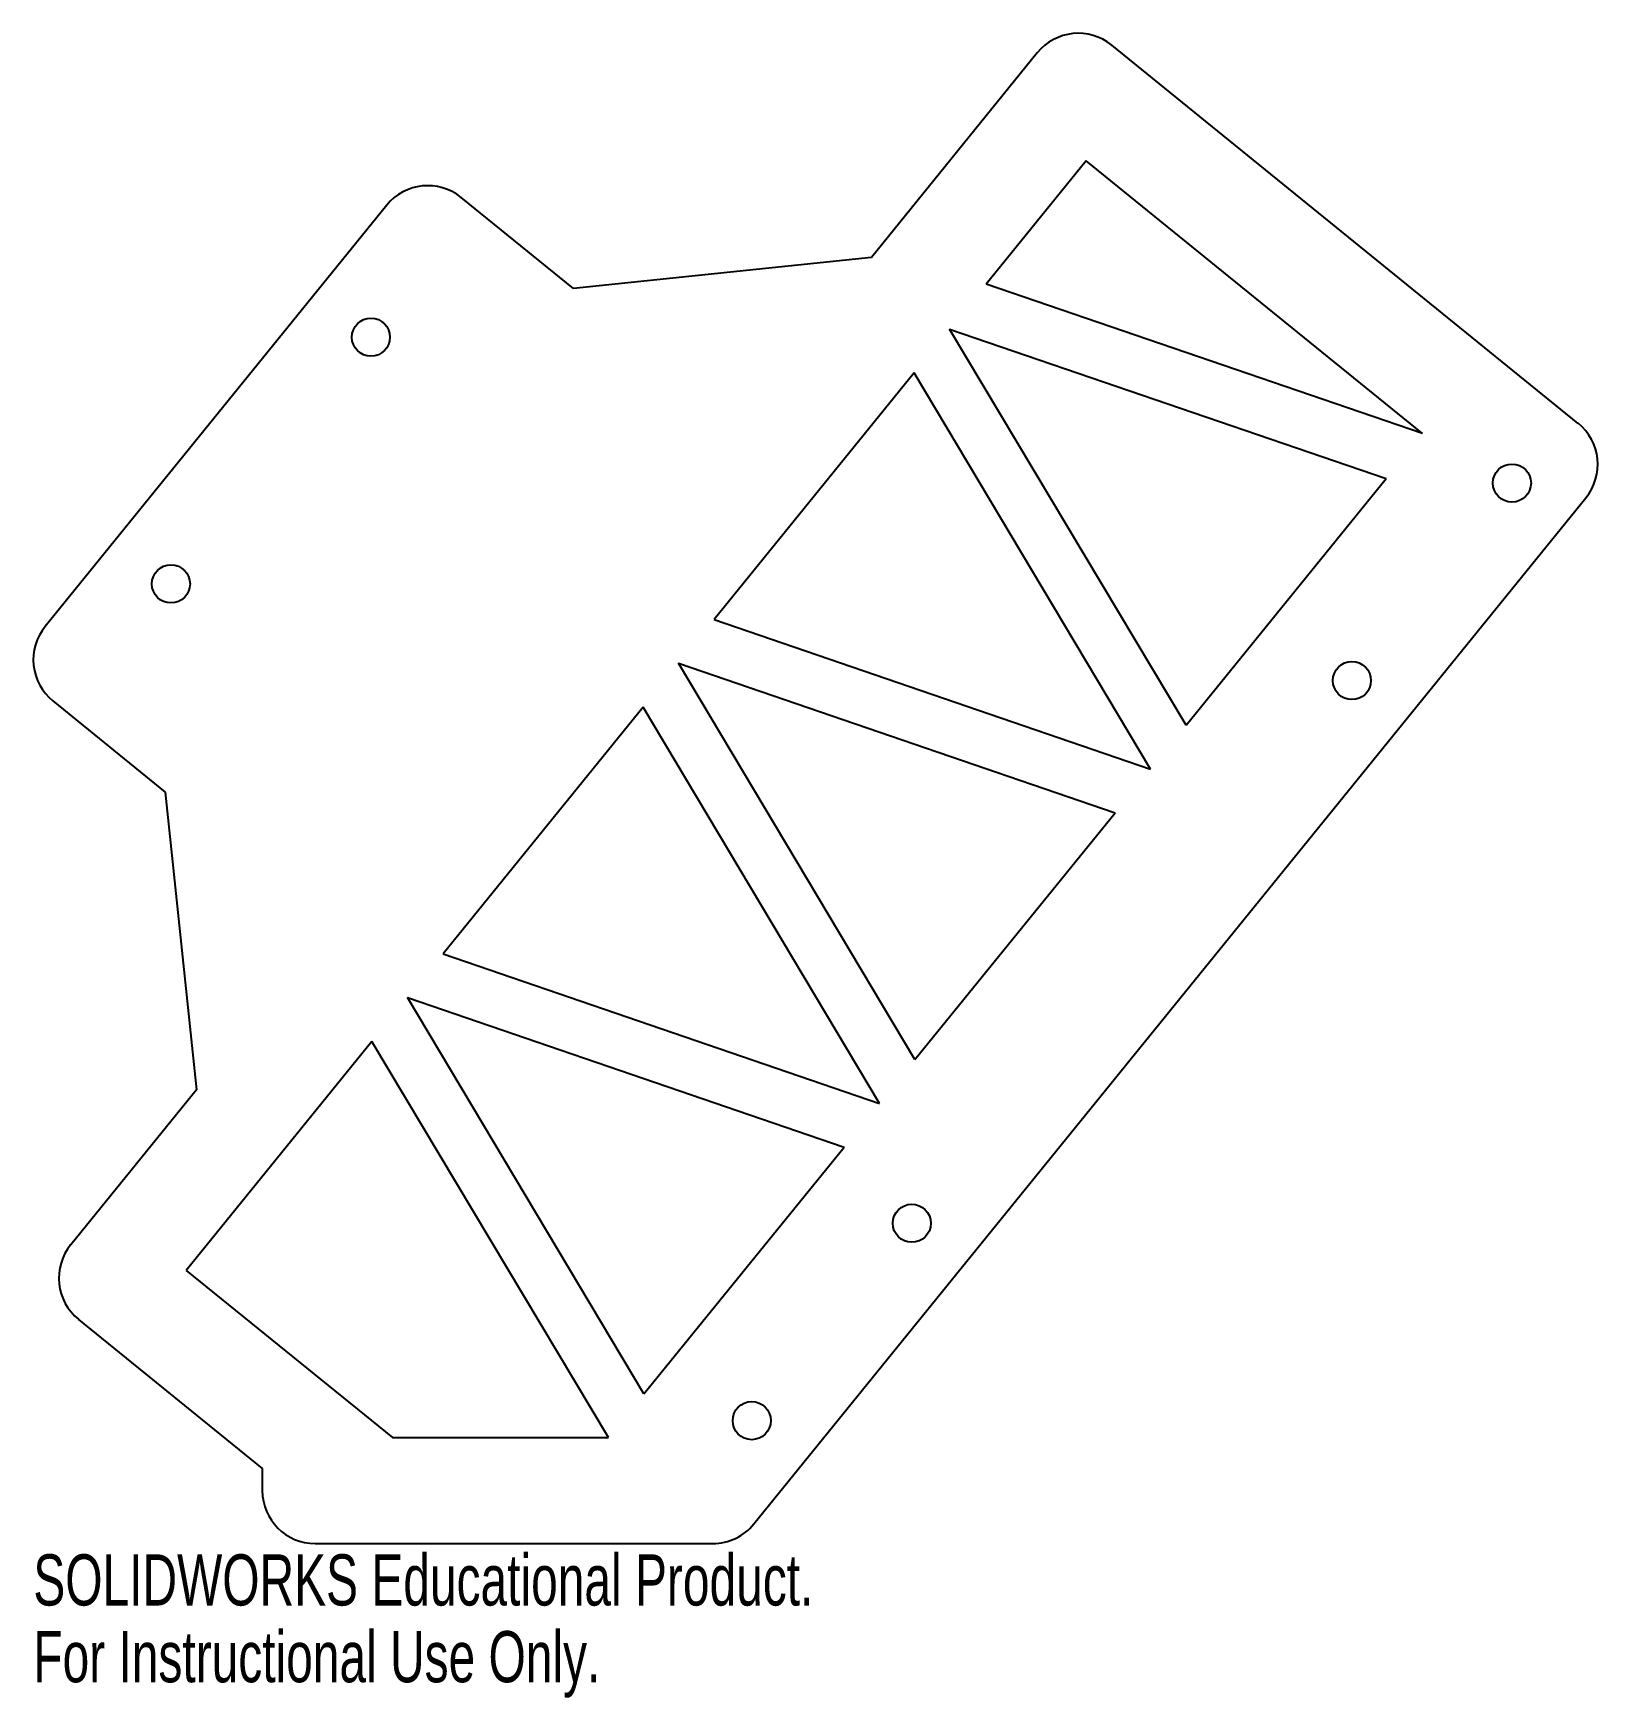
# Model space of a CAD drawing. Header units: millimetres. Extents: x 197 to 345, y 60 to 217.
import ezdxf

# ---------------------------------------------------------------- set-up
doc = ezdxf.new("R2010")
doc.units = ezdxf.units.MM
doc.styles.add('SLDTEXTSTYLE0', font='TXT', dxfattribs={"width": 0.7})

msp = doc.modelspace()

# ---------------------------------------------------------------- linework, layer by layer
at = {"color": 7, "linetype": 'Continuous', "lineweight": 25}
for p, q in [((291.65, 215.49), (275.98, 196.17)), ((342.74, 180.5), (298.68, 216.23)), ((296.27, 205.31), (286.82, 193.66)), ((328.05, 179.53), (296.27, 205.31)), ((247.84, 193.23), (237.23, 201.84)), ((230.2, 201.1), (197.93, 161.32)), ((275.98, 196.17), (247.84, 193.23)), ((328.05, 179.53), (286.82, 193.66)), ((305.71, 151.98), (283.37, 189.41)), ((283.37, 189.41), (324.6, 175.28)), ((280.02, 185.27), (261.12, 161.97)), ((302.35, 147.85), (280.02, 185.27)), ((305.71, 151.98), (324.6, 175.28)), ((264.88, 76.55), (343.47, 173.47)), ((261.12, 161.97), (302.35, 147.85)), ((280.1, 120.41), (257.77, 157.84)), ((257.77, 157.84), (299, 143.71)), ((198.67, 154.29), (209.28, 145.68)), ((254.41, 153.7), (235.52, 130.4)), ((276.75, 116.27), (254.41, 153.7)), ((209.28, 145.68), (212.22, 117.54)), ((280.1, 120.41), (299, 143.71)), ((235.52, 130.4), (276.75, 116.27)), ((254.5, 88.84), (232.16, 126.26)), ((232.16, 126.26), (273.4, 112.14)), ((228.81, 122.13), (211.27, 100.49)), ((251.15, 84.7), (228.81, 122.13)), ((212.22, 117.54), (200.35, 102.91)), ((254.5, 88.84), (273.4, 112.14)), ((211.27, 100.49), (230.74, 84.7)), ((201.08, 95.87), (218.45, 81.79)), ((230.74, 84.7), (251.15, 84.7)), ((218.45, 81.79), (218.45, 79.7)), ((223.45, 74.7), (261, 74.7))]:
    msp.add_line(p, q, dxfattribs=at)
for centre in [(228.71, 188.64), (336.49, 174.86), (209.82, 165.34), (321.37, 156.21), (279.8, 104.95), (264.68, 86.31)]:
    msp.add_circle(centre, 1.8, dxfattribs=at)
for centre, start, end in [((295.53, 212.34), 50.96, 140.96), ((234.08, 197.95), 50.96, 140.96), ((339.59, 176.62), 320.96, 50.96), ((201.82, 158.17), 140.96, 230.96), ((204.23, 99.76), 140.96, 230.96), ((223.45, 79.7), 180, 270), ((261, 79.7), 270, 320.96)]:
    msp.add_arc(centre, 5, start, end, dxfattribs=at)

# ---------------------------------------------------------------- texts
at = {"color": 7, "linetype": 'Continuous', "char_height": 4.8336, "attachment_point": 1, "style": 'SLDTEXTSTYLE0'}
for s, insert in [('SOLIDWORKS Educational Product.', (196.82, 73.68)), ('For Instructional Use Only.', (196.82, 66.43))]:
    msp.add_mtext(s, dxfattribs=dict(at, insert=insert))

doc.saveas('drawing.dxf')
